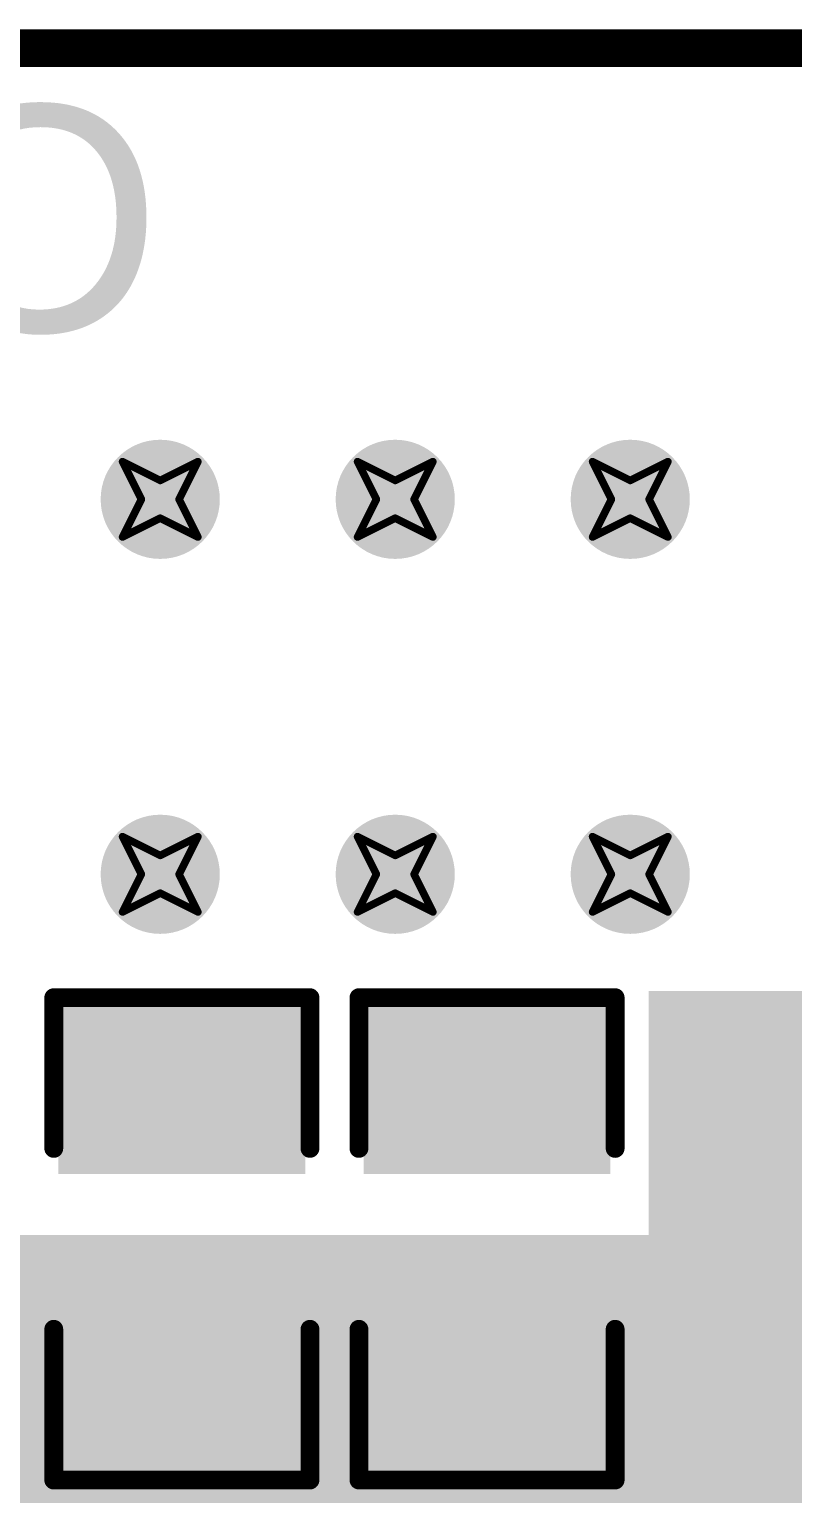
# Model space of a CAD drawing. Header units: inches. Extents: x -11 to 1110, y -7 to 455.
# Drawn here: x 582.46 to 587.61, y 11.88 to 21.75 of the extents above; entities that cross this region are included whole.
import ezdxf

# ---------------------------------------------------------------- set-up
doc = ezdxf.new("R2010")
doc.units = ezdxf.units.IN
for name, color, linetype in [('Bottom Layer', 5, 'Continuous'), ('Bottom Overlay', 54, 'Continuous'), ('Bottom Paste', 16, 'Continuous'), ('Bottom Solder', 6, 'Continuous'), ('Drill Drawing', 1, 'Continuous'), ('Top Layer', 1, 'Continuous'), ('Top Solder', 216, 'Continuous'), ('Via Holes', 16, 'Continuous')]:
    doc.layers.add(name, color=color, linetype=linetype)
doc.styles.add('Arial', font='', dxfattribs={"height": 0.2})
doc.styles.get('Arial').set_extended_font_data('Arial')

# ---------------------------------------------------------------- blocks, each defined once
blk = doc.blocks.new('BCIH1367_2R2M_B_234')
at = {"layer": 'Bottom Overlay'}
blk.add_lwpolyline([(-6.7, -6.3, 0.254, 0.254, 0), (6.7, -6.3, 0.254, 0.254, 0)], format="xyseb", dxfattribs=at)
blk = doc.blocks.new('C___0805_B_254')
at = {"layer": 'Bottom Layer'}
for points in [[(-1.524, 0.762), (-0.508, 0.762), (-0.508, -0.762), (-1.524, -0.762)], [(0.508, 0.762), (1.524, 0.762), (1.524, -0.762), (0.508, -0.762)]]:
    blk.add_hatch(color=5, dxfattribs=at).paths.add_polyline_path(points)
at = {"layer": 'Bottom Paste'}
for points in [[(-1.524, 0.762), (-0.508, 0.762), (-0.508, -0.762), (-1.524, -0.762)], [(0.508, 0.762), (1.524, 0.762), (1.524, -0.762), (0.508, -0.762)]]:
    blk.add_hatch(color=16, dxfattribs=at).paths.add_polyline_path(points)
at = {"layer": 'Bottom Solder'}
for points in [[(-1.594, 0.832), (-0.438, 0.832), (-0.438, -0.832), (-1.594, -0.832)], [(0.438, 0.832), (1.594, 0.832), (1.594, -0.832), (0.438, -0.832)]]:
    blk.add_hatch(color=6, dxfattribs=at).paths.add_polyline_path(points)
at = {"layer": 'Bottom Overlay'}
for points in [[(-0.6096, 0.8636, 0.127, 0.127, 0), (-1.6256, 0.8636, 0.127, 0.127, 0)], [(-1.6256, -0.8636, 0.127, 0.127, 0), (-1.6256, 0.8636, 0.127, 0.127, 0)], [(1.6256, 0.8636, 0.127, 0.127, 0), (0.6096, 0.8636, 0.127, 0.127, 0)], [(1.6256, -0.8636, 0.127, 0.127, 0), (1.6256, 0.8636, 0.127, 0.127, 0)], [(-0.6096, -0.8636, 0.127, 0.127, 0), (-1.6256, -0.8636, 0.127, 0.127, 0)], [(1.6256, -0.8636, 0.127, 0.127, 0), (0.6096, -0.8636, 0.127, 0.127, 0)]]:
    blk.add_lwpolyline(points, format="xyseb", dxfattribs=at)
for points in [[(-1.6574, 0.8636, 0.0635, 0.0635, 1), (-1.5938, 0.8636, 0.0635, 0.0635, 1)], [(-1.6574, 0.8636, 0.0635, 0.0635, 1), (-1.5938, 0.8636, 0.0635, 0.0635, 1)], [(-0.6413, 0.8636, 0.0635, 0.0635, 1), (-0.5778, 0.8636, 0.0635, 0.0635, 1)], [(0.5778, 0.8636, 0.0635, 0.0635, 1), (0.6413, 0.8636, 0.0635, 0.0635, 1)], [(1.5938, 0.8636, 0.0635, 0.0635, 1), (1.6574, 0.8636, 0.0635, 0.0635, 1)], [(1.5938, 0.8636, 0.0635, 0.0635, 1), (1.6574, 0.8636, 0.0635, 0.0635, 1)], [(-1.6574, -0.8636, 0.0635, 0.0635, 1), (-1.5938, -0.8636, 0.0635, 0.0635, 1)], [(-1.6574, -0.8636, 0.0635, 0.0635, 1), (-1.5938, -0.8636, 0.0635, 0.0635, 1)], [(-0.6413, -0.8636, 0.0635, 0.0635, 1), (-0.5778, -0.8636, 0.0635, 0.0635, 1)], [(0.5778, -0.8636, 0.0635, 0.0635, 1), (0.6413, -0.8636, 0.0635, 0.0635, 1)], [(1.5938, -0.8636, 0.0635, 0.0635, 1), (1.6574, -0.8636, 0.0635, 0.0635, 1)], [(1.5938, -0.8636, 0.0635, 0.0635, 1), (1.6574, -0.8636, 0.0635, 0.0635, 1)]]:
    blk.add_lwpolyline(points, format="xyseb", close=True, dxfattribs=at)
blk = doc.blocks.new('C___0805_B_255')
at = {"layer": 'Bottom Layer'}
for points in [[(-1.524, 0.762), (-0.508, 0.762), (-0.508, -0.762), (-1.524, -0.762)], [(0.508, 0.762), (1.524, 0.762), (1.524, -0.762), (0.508, -0.762)]]:
    blk.add_hatch(color=5, dxfattribs=at).paths.add_polyline_path(points)
at = {"layer": 'Bottom Paste'}
for points in [[(-1.524, 0.762), (-0.508, 0.762), (-0.508, -0.762), (-1.524, -0.762)], [(0.508, 0.762), (1.524, 0.762), (1.524, -0.762), (0.508, -0.762)]]:
    blk.add_hatch(color=16, dxfattribs=at).paths.add_polyline_path(points)
at = {"layer": 'Bottom Solder'}
for points in [[(-1.594, 0.832), (-0.438, 0.832), (-0.438, -0.832), (-1.594, -0.832)], [(0.438, 0.832), (1.594, 0.832), (1.594, -0.832), (0.438, -0.832)]]:
    blk.add_hatch(color=6, dxfattribs=at).paths.add_polyline_path(points)
at = {"layer": 'Bottom Overlay'}
for points in [[(-0.6096, 0.8636, 0.127, 0.127, 0), (-1.6256, 0.8636, 0.127, 0.127, 0)], [(-1.6256, -0.8636, 0.127, 0.127, 0), (-1.6256, 0.8636, 0.127, 0.127, 0)], [(1.6256, 0.8636, 0.127, 0.127, 0), (0.6096, 0.8636, 0.127, 0.127, 0)], [(1.6256, -0.8636, 0.127, 0.127, 0), (1.6256, 0.8636, 0.127, 0.127, 0)], [(-0.6096, -0.8636, 0.127, 0.127, 0), (-1.6256, -0.8636, 0.127, 0.127, 0)], [(1.6256, -0.8636, 0.127, 0.127, 0), (0.6096, -0.8636, 0.127, 0.127, 0)]]:
    blk.add_lwpolyline(points, format="xyseb", dxfattribs=at)
for points in [[(-1.6574, 0.8636, 0.0635, 0.0635, 1), (-1.5938, 0.8636, 0.0635, 0.0635, 1)], [(-1.6574, 0.8636, 0.0635, 0.0635, 1), (-1.5938, 0.8636, 0.0635, 0.0635, 1)], [(-0.6413, 0.8636, 0.0635, 0.0635, 1), (-0.5778, 0.8636, 0.0635, 0.0635, 1)], [(0.5778, 0.8636, 0.0635, 0.0635, 1), (0.6413, 0.8636, 0.0635, 0.0635, 1)], [(1.5938, 0.8636, 0.0635, 0.0635, 1), (1.6574, 0.8636, 0.0635, 0.0635, 1)], [(1.5938, 0.8636, 0.0635, 0.0635, 1), (1.6574, 0.8636, 0.0635, 0.0635, 1)], [(-1.6574, -0.8636, 0.0635, 0.0635, 1), (-1.5938, -0.8636, 0.0635, 0.0635, 1)], [(-1.6574, -0.8636, 0.0635, 0.0635, 1), (-1.5938, -0.8636, 0.0635, 0.0635, 1)], [(-0.6413, -0.8636, 0.0635, 0.0635, 1), (-0.5778, -0.8636, 0.0635, 0.0635, 1)], [(0.5778, -0.8636, 0.0635, 0.0635, 1), (0.6413, -0.8636, 0.0635, 0.0635, 1)], [(1.5938, -0.8636, 0.0635, 0.0635, 1), (1.6574, -0.8636, 0.0635, 0.0635, 1)], [(1.5938, -0.8636, 0.0635, 0.0635, 1), (1.6574, -0.8636, 0.0635, 0.0635, 1)]]:
    blk.add_lwpolyline(points, format="xyseb", close=True, dxfattribs=at)

msp = doc.modelspace()

# ---------------------------------------------------------------- hatches: boundary and pattern name
at = {"layer": 'Bottom Layer'}
h = msp.add_hatch(color=5, dxfattribs=at)
edge = h.paths.add_edge_path()
edge.add_arc((583.3459, 18.5801), 0.3, 0, 360)
h = msp.add_hatch(color=5, dxfattribs=at)
edge = h.paths.add_edge_path()
edge.add_arc((584.9302, 18.5801), 0.3, 0, 360)
h = msp.add_hatch(color=5, dxfattribs=at)
edge = h.paths.add_edge_path()
edge.add_arc((586.5146, 18.5801), 0.3, 0, 360)
h = msp.add_hatch(color=5, dxfattribs=at)
edge = h.paths.add_edge_path()
edge.add_arc((583.3459, 16.0528), 0.3, 0, 360)
h = msp.add_hatch(color=5, dxfattribs=at)
edge = h.paths.add_edge_path()
edge.add_arc((584.9302, 16.0528), 0.3, 0, 360)
h = msp.add_hatch(color=5, dxfattribs=at)
edge = h.paths.add_edge_path()
edge.add_arc((586.5146, 16.0528), 0.3, 0, 360)
msp.add_hatch(color=5, dxfattribs=at).paths.add_polyline_path([(638.3242, 15.2654), (638.3242, 10.0838), (638.3242, 7.398), (636.2219, 7.398), (636.2219, 8.8331), (633.2504, 8.8331), (633.2504, 9.811), (633.2504, 10.0838), (590.4484, 10.0838), (590.4484, 0.259), (560.1716, 0.259), (560.1716, 5.842), (576.8086, 5.842), (576.8086, 10.4714), (575.6402, 10.4714), (575.6402, 12.0856), (574.0001, 12.0856), (573.731, 12.3547), (573.731, 12.7805), (573.7359, 12.7805), (573.7359, 13.621), (573.9564, 13.621), (573.9564, 12.7805), (574.536, 12.7805), (574.536, 13.621), (586.6384, 13.621), (586.6384, 15.2654)])
at = {"layer": 'Bottom Solder'}
h = msp.add_hatch(color=6, dxfattribs=at)
edge = h.paths.add_edge_path()
edge.add_arc((583.3459, 18.5801), 0.4016, 0, 360)
h = msp.add_hatch(color=6, dxfattribs=at)
edge = h.paths.add_edge_path()
edge.add_arc((584.9302, 18.5801), 0.4016, 0, 360)
h = msp.add_hatch(color=6, dxfattribs=at)
edge = h.paths.add_edge_path()
edge.add_arc((586.5146, 18.5801), 0.4016, 0, 360)
h = msp.add_hatch(color=6, dxfattribs=at)
edge = h.paths.add_edge_path()
edge.add_arc((583.3459, 16.0528), 0.4016, 0, 360)
h = msp.add_hatch(color=6, dxfattribs=at)
edge = h.paths.add_edge_path()
edge.add_arc((584.9302, 16.0528), 0.4016, 0, 360)
h = msp.add_hatch(color=6, dxfattribs=at)
edge = h.paths.add_edge_path()
edge.add_arc((586.5146, 16.0528), 0.4016, 0, 360)
at = {"layer": 'Top Layer'}
h = msp.add_hatch(color=1, dxfattribs=at)
edge = h.paths.add_edge_path()
edge.add_arc((583.3459, 18.5801), 0.3, 0, 360)
h = msp.add_hatch(color=1, dxfattribs=at)
edge = h.paths.add_edge_path()
edge.add_arc((584.9302, 18.5801), 0.3, 0, 360)
h = msp.add_hatch(color=1, dxfattribs=at)
edge = h.paths.add_edge_path()
edge.add_arc((586.5146, 18.5801), 0.3, 0, 360)
h = msp.add_hatch(color=1, dxfattribs=at)
edge = h.paths.add_edge_path()
edge.add_arc((583.3459, 16.0528), 0.3, 0, 360)
h = msp.add_hatch(color=1, dxfattribs=at)
edge = h.paths.add_edge_path()
edge.add_arc((584.9302, 16.0528), 0.3, 0, 360)
h = msp.add_hatch(color=1, dxfattribs=at)
edge = h.paths.add_edge_path()
edge.add_arc((586.5146, 16.0528), 0.3, 0, 360)
msp.add_hatch(color=1, dxfattribs=at).paths.add_polyline_path([(597.792, 8.8204), (597.792, 0.259), (575.6402, 0.259), (575.6402, 10.4714), (575.6402, 12.0856), (575.6402, 13.621), (597.792, 13.621)])
at = {"layer": 'Top Solder'}
h = msp.add_hatch(color=216, dxfattribs=at)
edge = h.paths.add_edge_path()
edge.add_arc((583.3459, 18.5801), 0.4016, 0, 360)
h = msp.add_hatch(color=216, dxfattribs=at)
edge = h.paths.add_edge_path()
edge.add_arc((584.9302, 18.5801), 0.4016, 0, 360)
h = msp.add_hatch(color=216, dxfattribs=at)
edge = h.paths.add_edge_path()
edge.add_arc((586.5146, 18.5801), 0.4016, 0, 360)
h = msp.add_hatch(color=216, dxfattribs=at)
edge = h.paths.add_edge_path()
edge.add_arc((583.3459, 16.0528), 0.4016, 0, 360)
h = msp.add_hatch(color=216, dxfattribs=at)
edge = h.paths.add_edge_path()
edge.add_arc((584.9302, 16.0528), 0.4016, 0, 360)
h = msp.add_hatch(color=216, dxfattribs=at)
edge = h.paths.add_edge_path()
edge.add_arc((586.5146, 16.0528), 0.4016, 0, 360)
at = {"layer": 'Via Holes'}
h = msp.add_hatch(color=7, dxfattribs=at)
edge = h.paths.add_edge_path()
edge.add_arc((583.3459, 18.5801), 0.15, 0, 360)
h = msp.add_hatch(color=7, dxfattribs=at)
edge = h.paths.add_edge_path()
edge.add_arc((584.9302, 18.5801), 0.15, 0, 360)
h = msp.add_hatch(color=7, dxfattribs=at)
edge = h.paths.add_edge_path()
edge.add_arc((586.5146, 18.5801), 0.15, 0, 360)
h = msp.add_hatch(color=7, dxfattribs=at)
edge = h.paths.add_edge_path()
edge.add_arc((583.3459, 16.0528), 0.15, 0, 360)
h = msp.add_hatch(color=7, dxfattribs=at)
edge = h.paths.add_edge_path()
edge.add_arc((584.9302, 16.0528), 0.15, 0, 360)
h = msp.add_hatch(color=7, dxfattribs=at)
edge = h.paths.add_edge_path()
edge.add_arc((586.5146, 16.0528), 0.15, 0, 360)

# ---------------------------------------------------------------- linework, layer by layer
at = {"layer": 'Drill Drawing'}
for points in [[(583.0919, 18.8341, 0.0508, 0.0508, 0), (583.3459, 18.7071, 0.0508, 0.0508, 0)], [(583.0919, 18.8341, 0.0508, 0.0508, 0), (583.2189, 18.5801, 0.0508, 0.0508, 0)], [(583.3459, 18.7071, 0.0508, 0.0508, 0), (583.5999, 18.8341, 0.0508, 0.0508, 0)], [(583.4729, 18.5801, 0.0508, 0.0508, 0), (583.5999, 18.8341, 0.0508, 0.0508, 0)], [(584.6762, 18.8341, 0.0508, 0.0508, 0), (584.9302, 18.7071, 0.0508, 0.0508, 0)], [(584.6762, 18.8341, 0.0508, 0.0508, 0), (584.8032, 18.5801, 0.0508, 0.0508, 0)], [(584.9302, 18.7071, 0.0508, 0.0508, 0), (585.1843, 18.8341, 0.0508, 0.0508, 0)], [(585.0572, 18.5801, 0.0508, 0.0508, 0), (585.1843, 18.8341, 0.0508, 0.0508, 0)], [(586.2606, 18.8341, 0.0508, 0.0508, 0), (586.5146, 18.7071, 0.0508, 0.0508, 0)], [(586.2606, 18.8341, 0.0508, 0.0508, 0), (586.3876, 18.5801, 0.0508, 0.0508, 0)], [(586.5146, 18.7071, 0.0508, 0.0508, 0), (586.7686, 18.8341, 0.0508, 0.0508, 0)], [(586.6416, 18.5801, 0.0508, 0.0508, 0), (586.7686, 18.8341, 0.0508, 0.0508, 0)], [(583.0919, 18.3261, 0.0508, 0.0508, 0), (583.2189, 18.5801, 0.0508, 0.0508, 0)], [(583.4729, 18.5801, 0.0508, 0.0508, 0), (583.5999, 18.3261, 0.0508, 0.0508, 0)], [(584.6762, 18.3261, 0.0508, 0.0508, 0), (584.8032, 18.5801, 0.0508, 0.0508, 0)], [(585.0572, 18.5801, 0.0508, 0.0508, 0), (585.1843, 18.3261, 0.0508, 0.0508, 0)], [(586.2606, 18.3261, 0.0508, 0.0508, 0), (586.3876, 18.5801, 0.0508, 0.0508, 0)], [(586.6416, 18.5801, 0.0508, 0.0508, 0), (586.7686, 18.3261, 0.0508, 0.0508, 0)], [(583.0919, 18.3261, 0.0508, 0.0508, 0), (583.3459, 18.4531, 0.0508, 0.0508, 0)], [(583.3459, 18.4531, 0.0508, 0.0508, 0), (583.5999, 18.3261, 0.0508, 0.0508, 0)], [(584.6762, 18.3261, 0.0508, 0.0508, 0), (584.9302, 18.4531, 0.0508, 0.0508, 0)], [(584.9302, 18.4531, 0.0508, 0.0508, 0), (585.1843, 18.3261, 0.0508, 0.0508, 0)], [(586.2606, 18.3261, 0.0508, 0.0508, 0), (586.5146, 18.4531, 0.0508, 0.0508, 0)], [(586.5146, 18.4531, 0.0508, 0.0508, 0), (586.7686, 18.3261, 0.0508, 0.0508, 0)], [(583.0919, 16.3068, 0.0508, 0.0508, 0), (583.3459, 16.1798, 0.0508, 0.0508, 0)], [(583.0919, 16.3068, 0.0508, 0.0508, 0), (583.2189, 16.0528, 0.0508, 0.0508, 0)], [(583.3459, 16.1798, 0.0508, 0.0508, 0), (583.5999, 16.3068, 0.0508, 0.0508, 0)], [(583.4729, 16.0528, 0.0508, 0.0508, 0), (583.5999, 16.3068, 0.0508, 0.0508, 0)], [(584.6762, 16.3068, 0.0508, 0.0508, 0), (584.9302, 16.1798, 0.0508, 0.0508, 0)], [(584.6762, 16.3068, 0.0508, 0.0508, 0), (584.8032, 16.0528, 0.0508, 0.0508, 0)], [(584.9302, 16.1798, 0.0508, 0.0508, 0), (585.1843, 16.3068, 0.0508, 0.0508, 0)], [(585.0572, 16.0528, 0.0508, 0.0508, 0), (585.1843, 16.3068, 0.0508, 0.0508, 0)], [(586.2606, 16.3068, 0.0508, 0.0508, 0), (586.5146, 16.1798, 0.0508, 0.0508, 0)], [(586.2606, 16.3068, 0.0508, 0.0508, 0), (586.3876, 16.0528, 0.0508, 0.0508, 0)], [(586.5146, 16.1798, 0.0508, 0.0508, 0), (586.7686, 16.3068, 0.0508, 0.0508, 0)], [(586.6416, 16.0528, 0.0508, 0.0508, 0), (586.7686, 16.3068, 0.0508, 0.0508, 0)], [(583.0919, 15.7988, 0.0508, 0.0508, 0), (583.2189, 16.0528, 0.0508, 0.0508, 0)], [(583.4729, 16.0528, 0.0508, 0.0508, 0), (583.5999, 15.7988, 0.0508, 0.0508, 0)], [(584.6762, 15.7988, 0.0508, 0.0508, 0), (584.8032, 16.0528, 0.0508, 0.0508, 0)], [(585.0572, 16.0528, 0.0508, 0.0508, 0), (585.1843, 15.7988, 0.0508, 0.0508, 0)], [(586.2606, 15.7988, 0.0508, 0.0508, 0), (586.3876, 16.0528, 0.0508, 0.0508, 0)], [(586.6416, 16.0528, 0.0508, 0.0508, 0), (586.7686, 15.7988, 0.0508, 0.0508, 0)], [(583.0919, 15.7988, 0.0508, 0.0508, 0), (583.3459, 15.9258, 0.0508, 0.0508, 0)], [(583.3459, 15.9258, 0.0508, 0.0508, 0), (583.5999, 15.7988, 0.0508, 0.0508, 0)], [(584.6762, 15.7988, 0.0508, 0.0508, 0), (584.9302, 15.9258, 0.0508, 0.0508, 0)], [(584.9302, 15.9258, 0.0508, 0.0508, 0), (585.1843, 15.7988, 0.0508, 0.0508, 0)], [(586.2606, 15.7988, 0.0508, 0.0508, 0), (586.5146, 15.9258, 0.0508, 0.0508, 0)], [(586.5146, 15.9258, 0.0508, 0.0508, 0), (586.7686, 15.7988, 0.0508, 0.0508, 0)]]:
    msp.add_lwpolyline(points, format="xyseb", dxfattribs=at)
for points in [[(583.0792, 18.8341, 0.0254, 0.0254, 1), (583.1046, 18.8341, 0.0254, 0.0254, 1)], [(583.0792, 18.8341, 0.0254, 0.0254, 1), (583.1046, 18.8341, 0.0254, 0.0254, 1)], [(583.5872, 18.8341, 0.0254, 0.0254, 1), (583.6126, 18.8341, 0.0254, 0.0254, 1)], [(583.5872, 18.8341, 0.0254, 0.0254, 1), (583.6126, 18.8341, 0.0254, 0.0254, 1)], [(584.6635, 18.8341, 0.0254, 0.0254, 1), (584.6889, 18.8341, 0.0254, 0.0254, 1)], [(584.6635, 18.8341, 0.0254, 0.0254, 1), (584.6889, 18.8341, 0.0254, 0.0254, 1)], [(585.1716, 18.8341, 0.0254, 0.0254, 1), (585.1969, 18.8341, 0.0254, 0.0254, 1)], [(585.1716, 18.8341, 0.0254, 0.0254, 1), (585.1969, 18.8341, 0.0254, 0.0254, 1)], [(586.2479, 18.8341, 0.0254, 0.0254, 1), (586.2733, 18.8341, 0.0254, 0.0254, 1)], [(586.2479, 18.8341, 0.0254, 0.0254, 1), (586.2733, 18.8341, 0.0254, 0.0254, 1)], [(586.7559, 18.8341, 0.0254, 0.0254, 1), (586.7813, 18.8341, 0.0254, 0.0254, 1)], [(586.7559, 18.8341, 0.0254, 0.0254, 1), (586.7813, 18.8341, 0.0254, 0.0254, 1)], [(583.3332, 18.7071, 0.0254, 0.0254, 1), (583.3586, 18.7071, 0.0254, 0.0254, 1)], [(583.3332, 18.7071, 0.0254, 0.0254, 1), (583.3586, 18.7071, 0.0254, 0.0254, 1)], [(584.9176, 18.7071, 0.0254, 0.0254, 1), (584.9429, 18.7071, 0.0254, 0.0254, 1)], [(584.9176, 18.7071, 0.0254, 0.0254, 1), (584.9429, 18.7071, 0.0254, 0.0254, 1)], [(586.5019, 18.7071, 0.0254, 0.0254, 1), (586.5273, 18.7071, 0.0254, 0.0254, 1)], [(586.5019, 18.7071, 0.0254, 0.0254, 1), (586.5273, 18.7071, 0.0254, 0.0254, 1)], [(583.2062, 18.5801, 0.0254, 0.0254, 1), (583.2316, 18.5801, 0.0254, 0.0254, 1)], [(583.2062, 18.5801, 0.0254, 0.0254, 1), (583.2316, 18.5801, 0.0254, 0.0254, 1)], [(583.4602, 18.5801, 0.0254, 0.0254, 1), (583.4856, 18.5801, 0.0254, 0.0254, 1)], [(583.4602, 18.5801, 0.0254, 0.0254, 1), (583.4856, 18.5801, 0.0254, 0.0254, 1)], [(584.7905, 18.5801, 0.0254, 0.0254, 1), (584.8159, 18.5801, 0.0254, 0.0254, 1)], [(584.7905, 18.5801, 0.0254, 0.0254, 1), (584.8159, 18.5801, 0.0254, 0.0254, 1)], [(585.0445, 18.5801, 0.0254, 0.0254, 1), (585.0699, 18.5801, 0.0254, 0.0254, 1)], [(585.0445, 18.5801, 0.0254, 0.0254, 1), (585.0699, 18.5801, 0.0254, 0.0254, 1)], [(586.3749, 18.5801, 0.0254, 0.0254, 1), (586.4003, 18.5801, 0.0254, 0.0254, 1)], [(586.3749, 18.5801, 0.0254, 0.0254, 1), (586.4003, 18.5801, 0.0254, 0.0254, 1)], [(586.6289, 18.5801, 0.0254, 0.0254, 1), (586.6543, 18.5801, 0.0254, 0.0254, 1)], [(586.6289, 18.5801, 0.0254, 0.0254, 1), (586.6543, 18.5801, 0.0254, 0.0254, 1)], [(583.3332, 18.4531, 0.0254, 0.0254, 1), (583.3586, 18.4531, 0.0254, 0.0254, 1)], [(583.3332, 18.4531, 0.0254, 0.0254, 1), (583.3586, 18.4531, 0.0254, 0.0254, 1)], [(584.9176, 18.4531, 0.0254, 0.0254, 1), (584.9429, 18.4531, 0.0254, 0.0254, 1)], [(584.9176, 18.4531, 0.0254, 0.0254, 1), (584.9429, 18.4531, 0.0254, 0.0254, 1)], [(586.5019, 18.4531, 0.0254, 0.0254, 1), (586.5273, 18.4531, 0.0254, 0.0254, 1)], [(586.5019, 18.4531, 0.0254, 0.0254, 1), (586.5273, 18.4531, 0.0254, 0.0254, 1)], [(583.0792, 18.3261, 0.0254, 0.0254, 1), (583.1046, 18.3261, 0.0254, 0.0254, 1)], [(583.0792, 18.3261, 0.0254, 0.0254, 1), (583.1046, 18.3261, 0.0254, 0.0254, 1)], [(583.5872, 18.3261, 0.0254, 0.0254, 1), (583.6126, 18.3261, 0.0254, 0.0254, 1)], [(583.5872, 18.3261, 0.0254, 0.0254, 1), (583.6126, 18.3261, 0.0254, 0.0254, 1)], [(584.6635, 18.3261, 0.0254, 0.0254, 1), (584.6889, 18.3261, 0.0254, 0.0254, 1)], [(584.6635, 18.3261, 0.0254, 0.0254, 1), (584.6889, 18.3261, 0.0254, 0.0254, 1)], [(585.1716, 18.3261, 0.0254, 0.0254, 1), (585.1969, 18.3261, 0.0254, 0.0254, 1)], [(585.1716, 18.3261, 0.0254, 0.0254, 1), (585.1969, 18.3261, 0.0254, 0.0254, 1)], [(586.2479, 18.3261, 0.0254, 0.0254, 1), (586.2733, 18.3261, 0.0254, 0.0254, 1)], [(586.2479, 18.3261, 0.0254, 0.0254, 1), (586.2733, 18.3261, 0.0254, 0.0254, 1)], [(586.7559, 18.3261, 0.0254, 0.0254, 1), (586.7813, 18.3261, 0.0254, 0.0254, 1)], [(586.7559, 18.3261, 0.0254, 0.0254, 1), (586.7813, 18.3261, 0.0254, 0.0254, 1)], [(583.0792, 16.3068, 0.0254, 0.0254, 1), (583.1046, 16.3068, 0.0254, 0.0254, 1)], [(583.0792, 16.3068, 0.0254, 0.0254, 1), (583.1046, 16.3068, 0.0254, 0.0254, 1)], [(583.5872, 16.3068, 0.0254, 0.0254, 1), (583.6126, 16.3068, 0.0254, 0.0254, 1)], [(583.5872, 16.3068, 0.0254, 0.0254, 1), (583.6126, 16.3068, 0.0254, 0.0254, 1)], [(584.6635, 16.3068, 0.0254, 0.0254, 1), (584.6889, 16.3068, 0.0254, 0.0254, 1)], [(584.6635, 16.3068, 0.0254, 0.0254, 1), (584.6889, 16.3068, 0.0254, 0.0254, 1)], [(585.1716, 16.3068, 0.0254, 0.0254, 1), (585.1969, 16.3068, 0.0254, 0.0254, 1)], [(585.1716, 16.3068, 0.0254, 0.0254, 1), (585.1969, 16.3068, 0.0254, 0.0254, 1)], [(586.2479, 16.3068, 0.0254, 0.0254, 1), (586.2733, 16.3068, 0.0254, 0.0254, 1)], [(586.2479, 16.3068, 0.0254, 0.0254, 1), (586.2733, 16.3068, 0.0254, 0.0254, 1)], [(586.7559, 16.3068, 0.0254, 0.0254, 1), (586.7813, 16.3068, 0.0254, 0.0254, 1)], [(586.7559, 16.3068, 0.0254, 0.0254, 1), (586.7813, 16.3068, 0.0254, 0.0254, 1)], [(583.3332, 16.1798, 0.0254, 0.0254, 1), (583.3586, 16.1798, 0.0254, 0.0254, 1)], [(583.3332, 16.1798, 0.0254, 0.0254, 1), (583.3586, 16.1798, 0.0254, 0.0254, 1)], [(584.9176, 16.1798, 0.0254, 0.0254, 1), (584.9429, 16.1798, 0.0254, 0.0254, 1)], [(584.9176, 16.1798, 0.0254, 0.0254, 1), (584.9429, 16.1798, 0.0254, 0.0254, 1)], [(586.5019, 16.1798, 0.0254, 0.0254, 1), (586.5273, 16.1798, 0.0254, 0.0254, 1)], [(586.5019, 16.1798, 0.0254, 0.0254, 1), (586.5273, 16.1798, 0.0254, 0.0254, 1)], [(583.2062, 16.0528, 0.0254, 0.0254, 1), (583.2316, 16.0528, 0.0254, 0.0254, 1)], [(583.2062, 16.0528, 0.0254, 0.0254, 1), (583.2316, 16.0528, 0.0254, 0.0254, 1)], [(583.4602, 16.0528, 0.0254, 0.0254, 1), (583.4856, 16.0528, 0.0254, 0.0254, 1)], [(583.4602, 16.0528, 0.0254, 0.0254, 1), (583.4856, 16.0528, 0.0254, 0.0254, 1)], [(584.7905, 16.0528, 0.0254, 0.0254, 1), (584.8159, 16.0528, 0.0254, 0.0254, 1)], [(584.7905, 16.0528, 0.0254, 0.0254, 1), (584.8159, 16.0528, 0.0254, 0.0254, 1)], [(585.0445, 16.0528, 0.0254, 0.0254, 1), (585.0699, 16.0528, 0.0254, 0.0254, 1)], [(585.0445, 16.0528, 0.0254, 0.0254, 1), (585.0699, 16.0528, 0.0254, 0.0254, 1)], [(586.3749, 16.0528, 0.0254, 0.0254, 1), (586.4003, 16.0528, 0.0254, 0.0254, 1)], [(586.3749, 16.0528, 0.0254, 0.0254, 1), (586.4003, 16.0528, 0.0254, 0.0254, 1)], [(586.6289, 16.0528, 0.0254, 0.0254, 1), (586.6543, 16.0528, 0.0254, 0.0254, 1)], [(586.6289, 16.0528, 0.0254, 0.0254, 1), (586.6543, 16.0528, 0.0254, 0.0254, 1)], [(583.3332, 15.9258, 0.0254, 0.0254, 1), (583.3586, 15.9258, 0.0254, 0.0254, 1)], [(583.3332, 15.9258, 0.0254, 0.0254, 1), (583.3586, 15.9258, 0.0254, 0.0254, 1)], [(584.9176, 15.9258, 0.0254, 0.0254, 1), (584.9429, 15.9258, 0.0254, 0.0254, 1)], [(584.9176, 15.9258, 0.0254, 0.0254, 1), (584.9429, 15.9258, 0.0254, 0.0254, 1)], [(586.5019, 15.9258, 0.0254, 0.0254, 1), (586.5273, 15.9258, 0.0254, 0.0254, 1)], [(586.5019, 15.9258, 0.0254, 0.0254, 1), (586.5273, 15.9258, 0.0254, 0.0254, 1)], [(583.0792, 15.7988, 0.0254, 0.0254, 1), (583.1046, 15.7988, 0.0254, 0.0254, 1)], [(583.0792, 15.7988, 0.0254, 0.0254, 1), (583.1046, 15.7988, 0.0254, 0.0254, 1)], [(583.5872, 15.7988, 0.0254, 0.0254, 1), (583.6126, 15.7988, 0.0254, 0.0254, 1)], [(583.5872, 15.7988, 0.0254, 0.0254, 1), (583.6126, 15.7988, 0.0254, 0.0254, 1)], [(584.6635, 15.7988, 0.0254, 0.0254, 1), (584.6889, 15.7988, 0.0254, 0.0254, 1)], [(584.6635, 15.7988, 0.0254, 0.0254, 1), (584.6889, 15.7988, 0.0254, 0.0254, 1)], [(585.1716, 15.7988, 0.0254, 0.0254, 1), (585.1969, 15.7988, 0.0254, 0.0254, 1)], [(585.1716, 15.7988, 0.0254, 0.0254, 1), (585.1969, 15.7988, 0.0254, 0.0254, 1)], [(586.2479, 15.7988, 0.0254, 0.0254, 1), (586.2733, 15.7988, 0.0254, 0.0254, 1)], [(586.2479, 15.7988, 0.0254, 0.0254, 1), (586.2733, 15.7988, 0.0254, 0.0254, 1)], [(586.7559, 15.7988, 0.0254, 0.0254, 1), (586.7813, 15.7988, 0.0254, 0.0254, 1)], [(586.7559, 15.7988, 0.0254, 0.0254, 1), (586.7813, 15.7988, 0.0254, 0.0254, 1)]]:
    msp.add_lwpolyline(points, format="xyseb", close=True, dxfattribs=at)

# ---------------------------------------------------------------- block references
msp.add_blockref('BCIH1367_2R2M_B_234', (581.1412, 27.9212))
at = {"rotation": 270}
for name, p in [('C___0805_B_255', (583.4918, 13.5956)), ('C___0805_B_254', (585.5492, 13.5956))]:
    msp.add_blockref(name, p, dxfattribs=at)

# ---------------------------------------------------------------- texts
at = {"layer": 'Bottom Overlay', "style": 'Arial', "text_generation_flag": 2}
msp.add_text('C28', height=1.524, dxfattribs=at).set_placement((583.3611, 19.7106))

doc.saveas('drawing.dxf')
